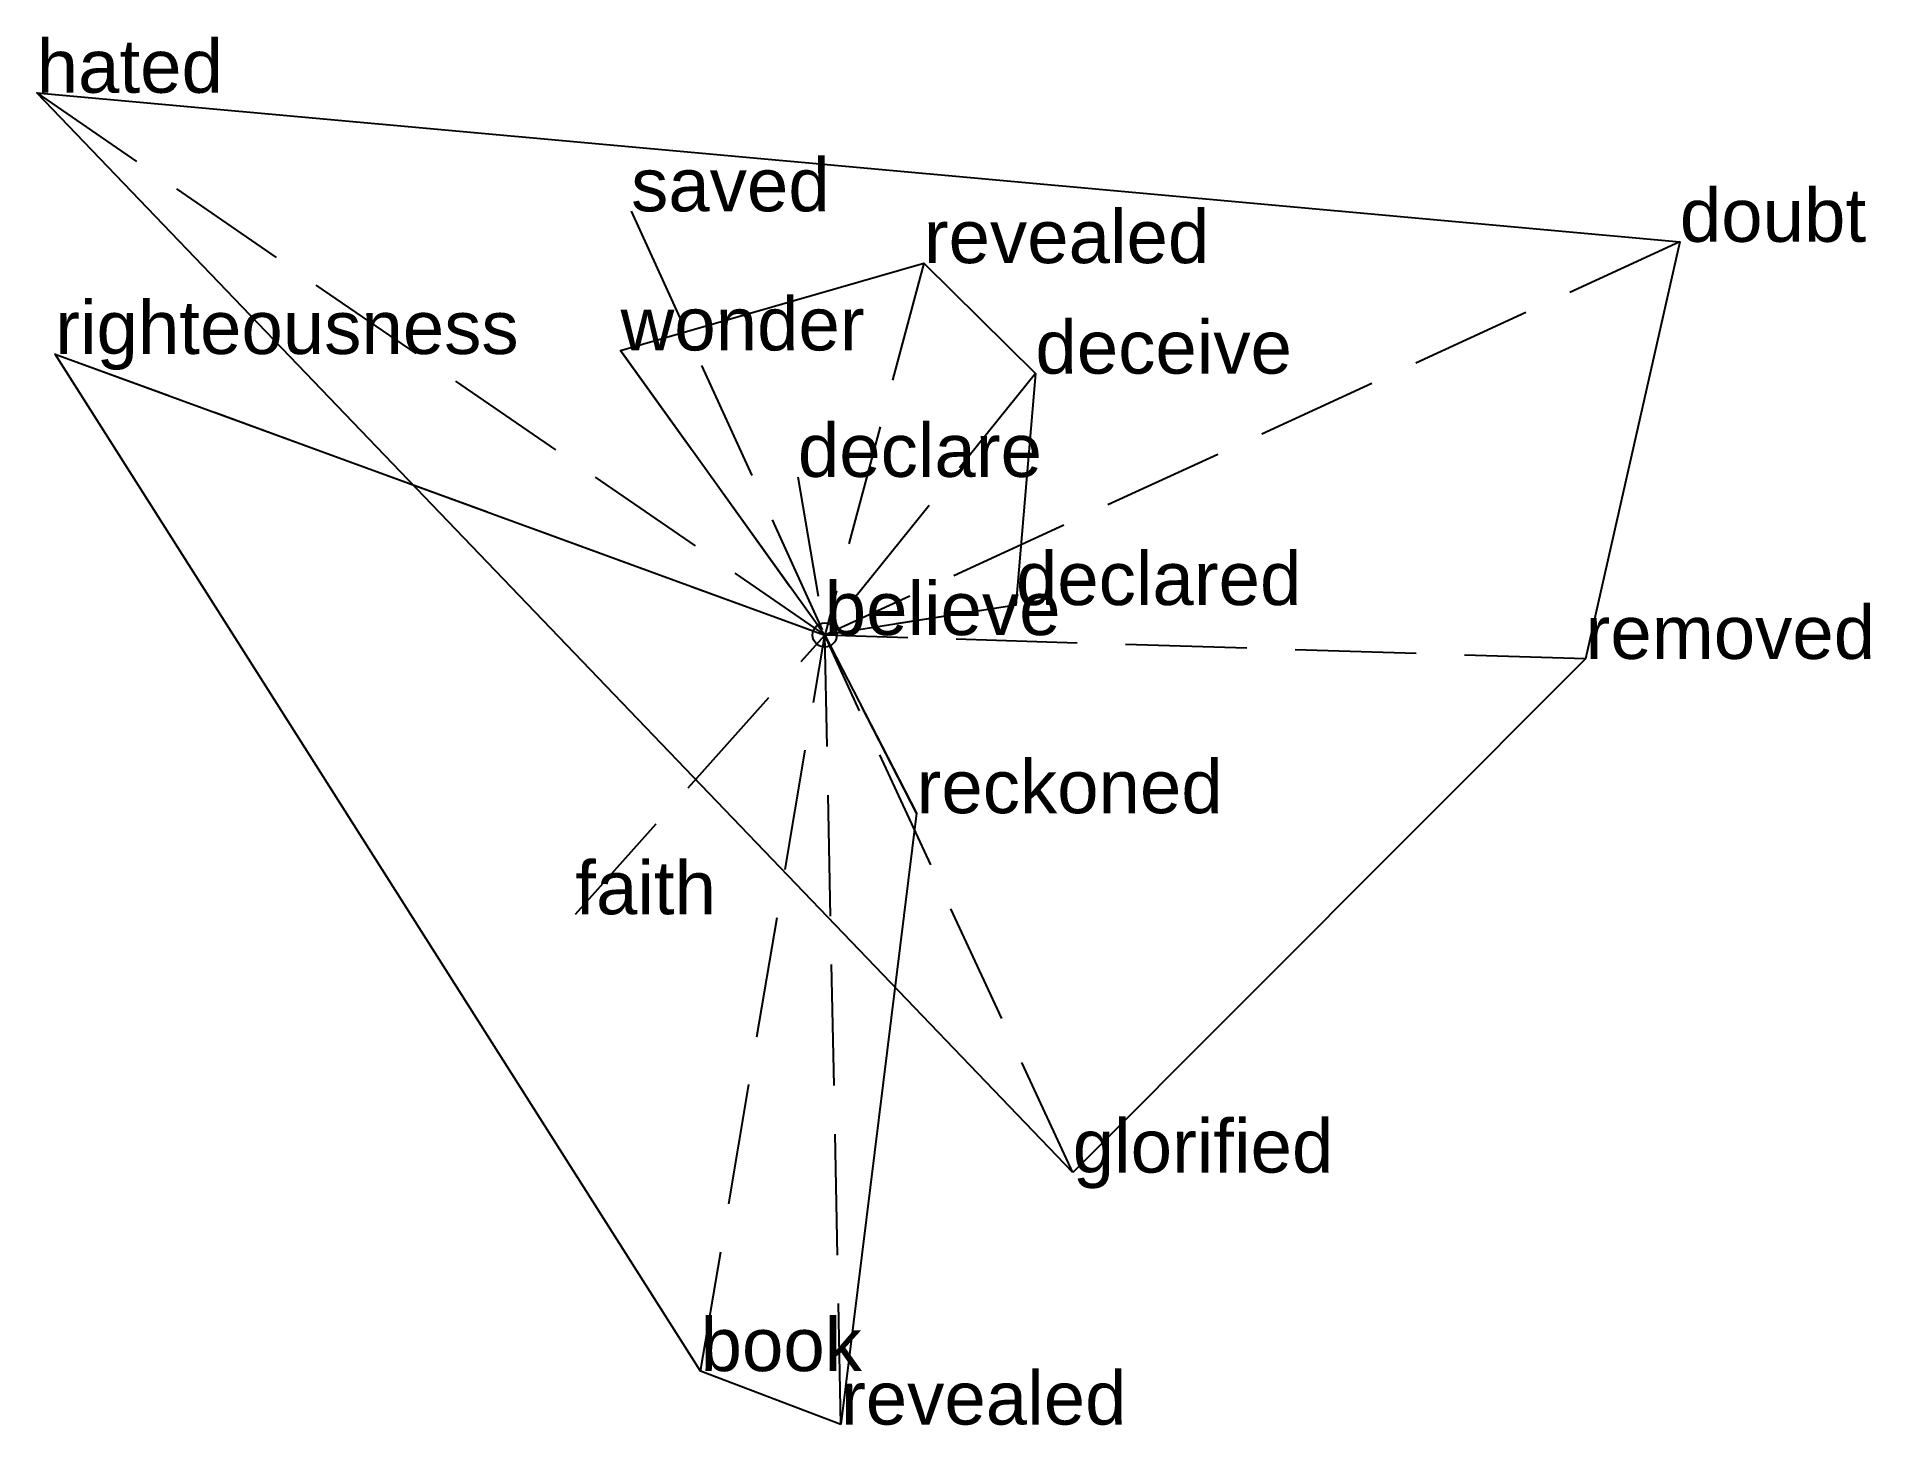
# Model space of a CAD drawing. Extents: x -1.63 to 2.16, y -1.63 to 1.24.
import ezdxf

# ---------------------------------------------------------------- set-up
doc = ezdxf.new("R2010")
doc.units = 0
doc.linetypes.add('DASHED2', pattern=[0.3, 0.25, -0.05])
for name, color, linetype in [('TEXT_nt', 1, 'CONTINUOUS'), ('TEXT_ot', 1, 'CONTINUOUS'), ('TEXT_q', 1, 'CONTINUOUS')]:
    doc.layers.add(name, color=color, linetype=linetype)
doc.styles.get("Standard").update_dxf_attribs({"font": 'arial.ttf'})

# ---------------------------------------------------------------- blocks, each defined once
blk = doc.blocks.new('ot-believe')
at = {"layer": 'LINES_ot', "linetype": 'DASHED2'}
for p in [(0.2046, 0.7679), (-0.4215, 0.5877), (0.435, 0.5398), (-0.0554, 0.3266), (0.3947, 0.062), (0, 0)]:
    blk.add_line(p, (0, 0), dxfattribs=at)
at = {"layer": 'ORIGIN_ot'}
blk.add_circle((0, 0), 0.025, dxfattribs=at)
at = {"layer": 'TEXT_ot'}
for s, p in [('revealed', (0.2046, 0.7679)), ('wonder', (-0.4215, 0.5877)), ('deceive', (0.435, 0.5398)), ('declare', (-0.0554, 0.3266)), ('declared', (0.3947, 0.062)), ('believe', (0, 0))]:
    blk.add_text(s, height=0.11, dxfattribs=at).set_placement(p)
blk = doc.blocks.new('nt-believe')
at = {"layer": 'LINES_nt', "linetype": 'DASHED2'}
for p in [(-1.6269, 1.1196), (-0.3997, 0.8749), (1.7654, 0.8119), (0, 0), (1.5708, -0.0492), (0.512, -1.1097)]:
    blk.add_line(p, (0, 0), dxfattribs=at)
at = {"layer": 'ORIGIN_nt'}
blk.add_circle((0, 0), 0.025, dxfattribs=at)
at = {"layer": 'TEXT_nt'}
for s, p in [('hated', (-1.6269, 1.1196)), ('saved', (-0.3997, 0.8749)), ('doubt', (1.7654, 0.8119)), ('believe', (0, 0)), ('removed', (1.5708, -0.0492)), ('glorified', (0.512, -1.1097))]:
    blk.add_text(s, height=0.11, dxfattribs=at).set_placement(p)
blk = doc.blocks.new('q-believe')
at = {"layer": 'LINES_q', "linetype": 'DASHED2'}
for p in [(-1.5886, 0.5803), (-0.5148, -0.5764), (-0.2563, -1.5195), (0, 0), (0.1896, -0.3678), (0.0336, -1.6299)]:
    blk.add_line(p, (0, 0), dxfattribs=at)
at = {"layer": 'ORIGIN_q'}
blk.add_circle((0, 0), 0.025, dxfattribs=at)
at = {"layer": 'TEXT_q'}
for s, p in [('righteousness', (-1.5886, 0.5803)), ('believe', (0, 0)), ('reckoned', (0.1896, -0.3678)), ('faith', (-0.5148, -0.5764)), ('book', (-0.2563, -1.5195)), ('revealed', (0.0336, -1.6299))]:
    blk.add_text(s, height=0.11, dxfattribs=at).set_placement(p)

msp = doc.modelspace()

# ---------------------------------------------------------------- linework, layer by layer
at = {"layer": 'OUTLINE_nt', "linetype": 'CONTINUOUS'}
msp.add_polyline3d([(0.512, -1.1097, 0), (-1.6269, 1.1196, 0), (1.7654, 0.8119, 0), (1.5708, -0.0492, 0), (0.512, -1.1097, 0)], close=True, dxfattribs=at)
at = {"layer": 'OUTLINE_ot', "linetype": 'CONTINUOUS'}
msp.add_polyline3d([(0, 0, 0), (-0.4215, 0.5877, 0), (0.2046, 0.7679, 0), (0.435, 0.5398, 0), (0.3947, 0.062, 0), (0, 0, 0)], close=True, dxfattribs=at)
at = {"layer": 'OUTLINE_q', "linetype": 'CONTINUOUS'}
msp.add_polyline3d([(0.0336, -1.6299, 0), (-0.2563, -1.5195, 0), (-1.5886, 0.5803, 0), (0, 0, 0), (0.1896, -0.3678, 0), (0.0336, -1.6299, 0)], close=True, dxfattribs=at)

# ---------------------------------------------------------------- block references
for name in ['nt-believe', 'ot-believe', 'q-believe']:
    msp.add_blockref(name, (0, 0))

doc.saveas('drawing.dxf')
